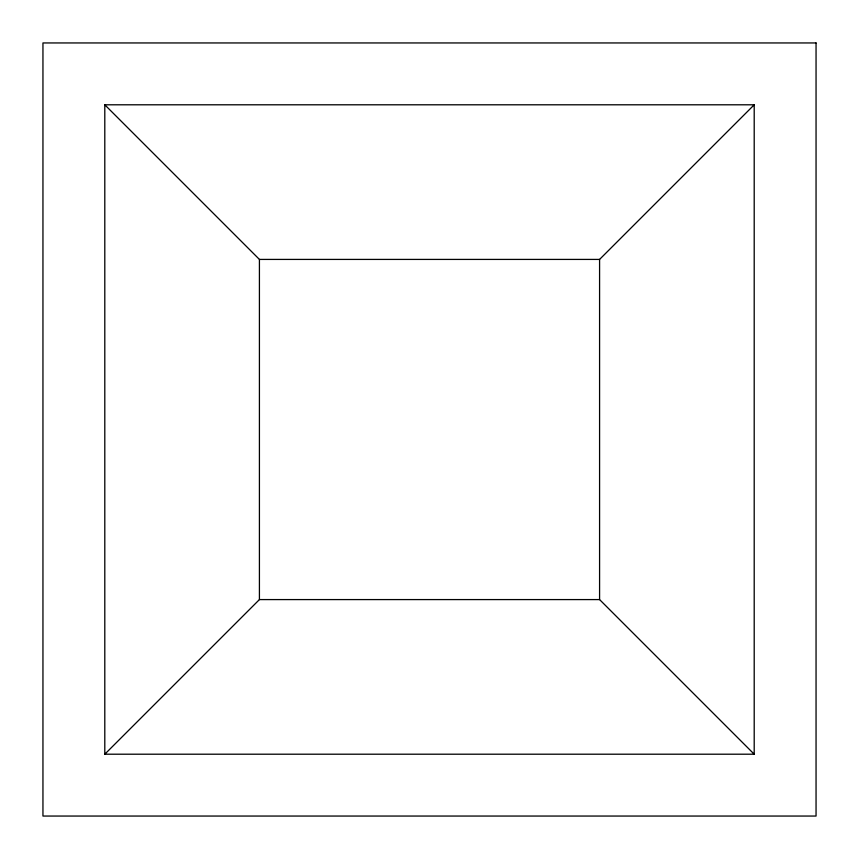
<?xml version="1.0" encoding="UTF-8"?>
<svg xmlns="http://www.w3.org/2000/svg" width="859" height="859" viewBox="0 0 859 859"><rect width="100%" height="100%" fill="white"/><g stroke="black" fill="none" stroke-linecap="round" stroke-linejoin="round"><path stroke-width="1.29" d="M104.798 754.202L259.418 599.582L259.418 259.418L104.798 104.798L754.202 104.798L754.202 754.202L104.798 754.202L104.798 104.798M754.202 754.202L599.582 599.582L599.582 259.418L754.202 104.798M259.418 259.418L599.582 259.418M259.418 599.582L599.582 599.582M816.05 42.95L42.95 42.95L42.95 816.05L816.05 816.05L816.05 42.95"/></g></svg>
